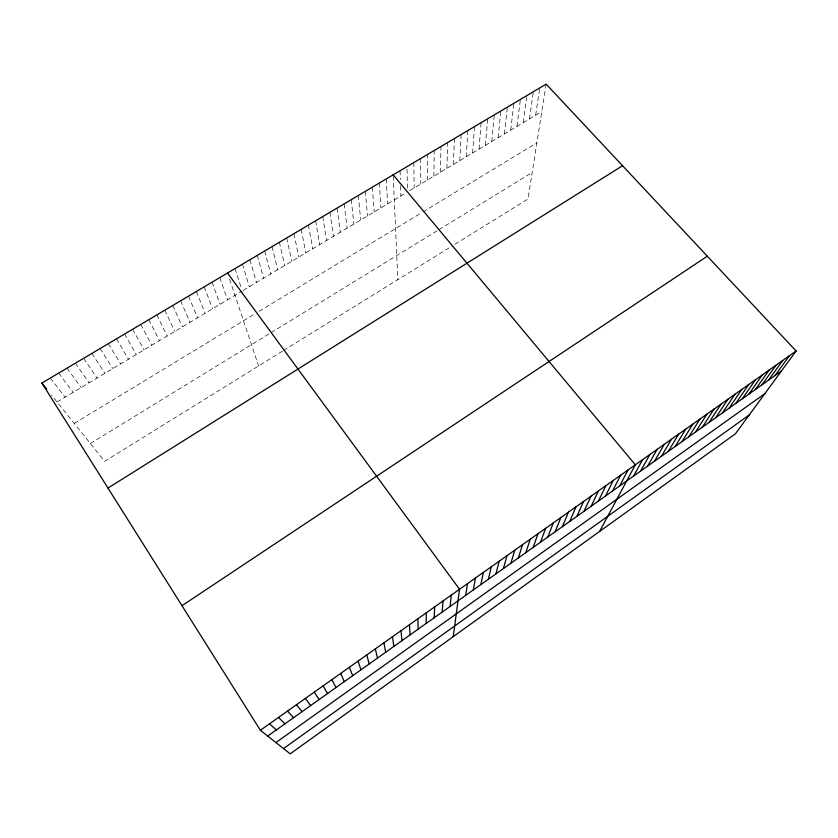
<?xml version="1.0" encoding="UTF-8"?>
<svg xmlns="http://www.w3.org/2000/svg" width="838" height="838" viewBox="0 0 838 838"><rect width="100%" height="100%" fill="white"/><g stroke="black" fill="none" stroke-linecap="round" stroke-linejoin="round"><path stroke-width="0.63" stroke-dasharray="4.19 3.14" d="M427.317 180.118L427.453 154.506M433.854 176.2L434.241 150.484M440.379 172.293L441.008 146.472M446.874 168.396L447.743 142.481M453.348 164.52L454.458 138.5M459.811 160.645L461.162 134.53M466.242 156.79L467.824 130.571M472.653 152.945L474.476 126.632M479.043 149.122L481.106 122.704M485.412 145.299L487.706 118.787M491.77 141.496L494.294 114.89M498.097 137.704L500.852 111.004M504.403 133.923L507.388 107.128M510.698 130.152L513.904 103.263M516.962 126.402L520.398 99.408M523.216 122.652L526.872 95.574M529.438 118.923L533.324 91.751M535.65 115.204L539.756 87.938M546.156 84.146L528.013 198.983L451.703 246.267M282.479 351.132L104.635 461.34L51.474 395.002M283.516 350.494L449.807 247.44M90.368 443.522L269.962 333.346M271.041 332.686L436.986 230.879M438.986 229.654L532.203 172.46M74.257 423.431L255.234 313.653M259.131 311.296L420.886 213.187M422.97 211.92L536.886 142.816M57.068 401.978L242.192 291.048M243.209 290.43L406.461 192.614M409.772 190.635L541.84 111.496M50.311 378.064L65.113 397.149M58.691 373.099L73.136 392.341M67.04 368.144L81.129 387.554M75.357 363.221L89.09 382.777M83.643 358.308L97.03 378.022M91.897 353.416L104.928 373.287M100.12 348.545L112.805 368.573M108.312 343.685L120.651 363.87M116.472 338.845L128.476 359.188M124.6 334.027L136.259 354.516M132.697 329.229L144.021 349.865M140.763 324.453L151.762 345.235M148.797 319.687L159.461 340.616M156.811 314.941L167.139 336.017M164.782 310.207L174.786 331.429M172.733 305.503L182.412 326.862M180.652 300.811L190.006 322.316M188.54 296.128L197.569 317.78M196.396 291.477L205.111 313.265M204.221 286.837L212.622 308.761M212.024 282.207L220.111 304.278M219.786 277.608L227.569 299.805M229.602 279.222L258.607 365.923M235.017 268.579L241.061 287.497M242.475 264.159L249.357 286.753M249.913 259.749L256.491 282.469M257.318 255.36L263.603 278.206M264.693 250.981L270.695 273.963M272.046 246.623L277.766 269.731M279.379 242.287L284.805 265.51M286.68 237.95L291.823 261.299M293.949 233.645L298.82 257.109M301.198 229.34L305.786 252.94M308.426 225.066L312.731 248.771M315.622 220.792L319.655 244.623M322.798 216.539L326.558 240.496M329.952 212.307L333.43 236.368M337.075 208.086L340.291 232.262M344.167 203.875L347.121 228.177M351.248 199.685L353.919 224.092M358.297 195.505L360.707 220.027M365.316 191.336L367.473 215.974M372.313 187.188L374.209 211.941M379.289 183.051L380.923 207.918M386.245 178.934L387.617 203.906M393.232 176.085L397.841 279.651M400.072 170.732L400.375 179.552M400.595 185.847L400.941 195.924M407.017 169.182L407.509 189.419M413.815 162.593L414.171 187.995M420.645 158.539L420.76 184.046"/><path stroke-width="1.26" d="M426.186 623.451L426.291 612.808M434.189 617.763L434.66 606.89M442.16 612.096L442.988 600.993M450.1 606.461L451.284 595.116M453.253 636.639L459.538 589.271L227.527 273.02M465.656 595.399L467.531 583.615M473.271 589.994L475.481 577.99M480.855 584.599L483.4 572.385M488.407 579.226L491.288 566.792M495.939 573.873L499.144 561.23M503.439 568.552L506.969 555.699M510.908 563.241L514.762 550.178M518.355 557.951L522.524 544.679M525.761 552.682L530.255 539.211M533.146 547.434L537.954 533.754M540.51 542.207L545.622 528.328M547.843 537.001L553.258 522.922M555.144 531.805L560.873 517.528M562.413 526.641L568.447 512.165M569.662 521.487L575.999 506.822M576.879 516.355L583.52 501.501M584.065 511.253L591.01 496.201M591.23 506.152L598.468 490.911M598.374 501.082L605.895 485.652M605.486 496.033L613.301 480.415M612.568 490.995L620.675 475.188M619.628 485.977L628.018 469.992M599.589 531.449L635.33 464.807L393.169 174.828M633.664 476.005L642.62 459.653M640.641 471.04L649.879 454.51M647.596 466.106L657.107 449.388M654.53 461.183L664.314 444.297M661.423 456.27L671.489 439.217M668.305 451.389L678.644 434.147M675.156 446.518L685.756 429.108M681.985 441.668L692.858 424.091M688.784 436.828L699.919 419.084M695.561 432.02L706.958 414.098M702.317 427.212L713.976 409.133M709.042 422.436L720.963 404.188M715.746 417.67L727.918 399.255M722.429 412.925L734.853 394.352M729.081 408.2L741.766 389.461M735.712 403.487L748.648 384.59M742.321 398.794L755.499 379.729M748.9 394.111L762.329 374.9M755.457 389.45L769.137 370.082M761.993 384.81L775.915 365.284M768.509 380.18L782.671 360.497M774.993 375.56L789.396 355.731M796.1 350.986L735.46 433.77L290.199 753.854L260.377 730.275L41.9 383.05L546.156 84.146L796.1 350.986L260.377 730.275M283.527 748.585L749.277 414.915M275.922 742.573L764.853 393.651M267.71 736.078L781.466 370.972M181.993 605.696L707.314 256.198M107.976 488.062L622.571 165.725M269.459 723.854L276.362 729.919M278.488 717.454L284.983 723.802M287.486 711.085L293.562 717.695M296.453 704.737L302.109 711.619M41.9 383.05L46.687 389.031M305.367 698.421L310.626 705.575M314.25 692.136L319.1 699.552M323.091 685.872L327.543 693.55M331.9 679.639L335.944 687.579M340.668 673.438L344.324 681.629M349.394 667.258L352.662 675.7M358.088 661.098L360.958 669.803M366.74 654.97L369.233 663.926M375.351 648.874L377.467 658.071M383.94 642.798L385.669 652.247M392.477 636.754L393.839 646.444M400.983 630.731L401.968 640.661M409.457 624.729L410.075 634.9M417.89 618.758L418.141 629.16"/></g></svg>
